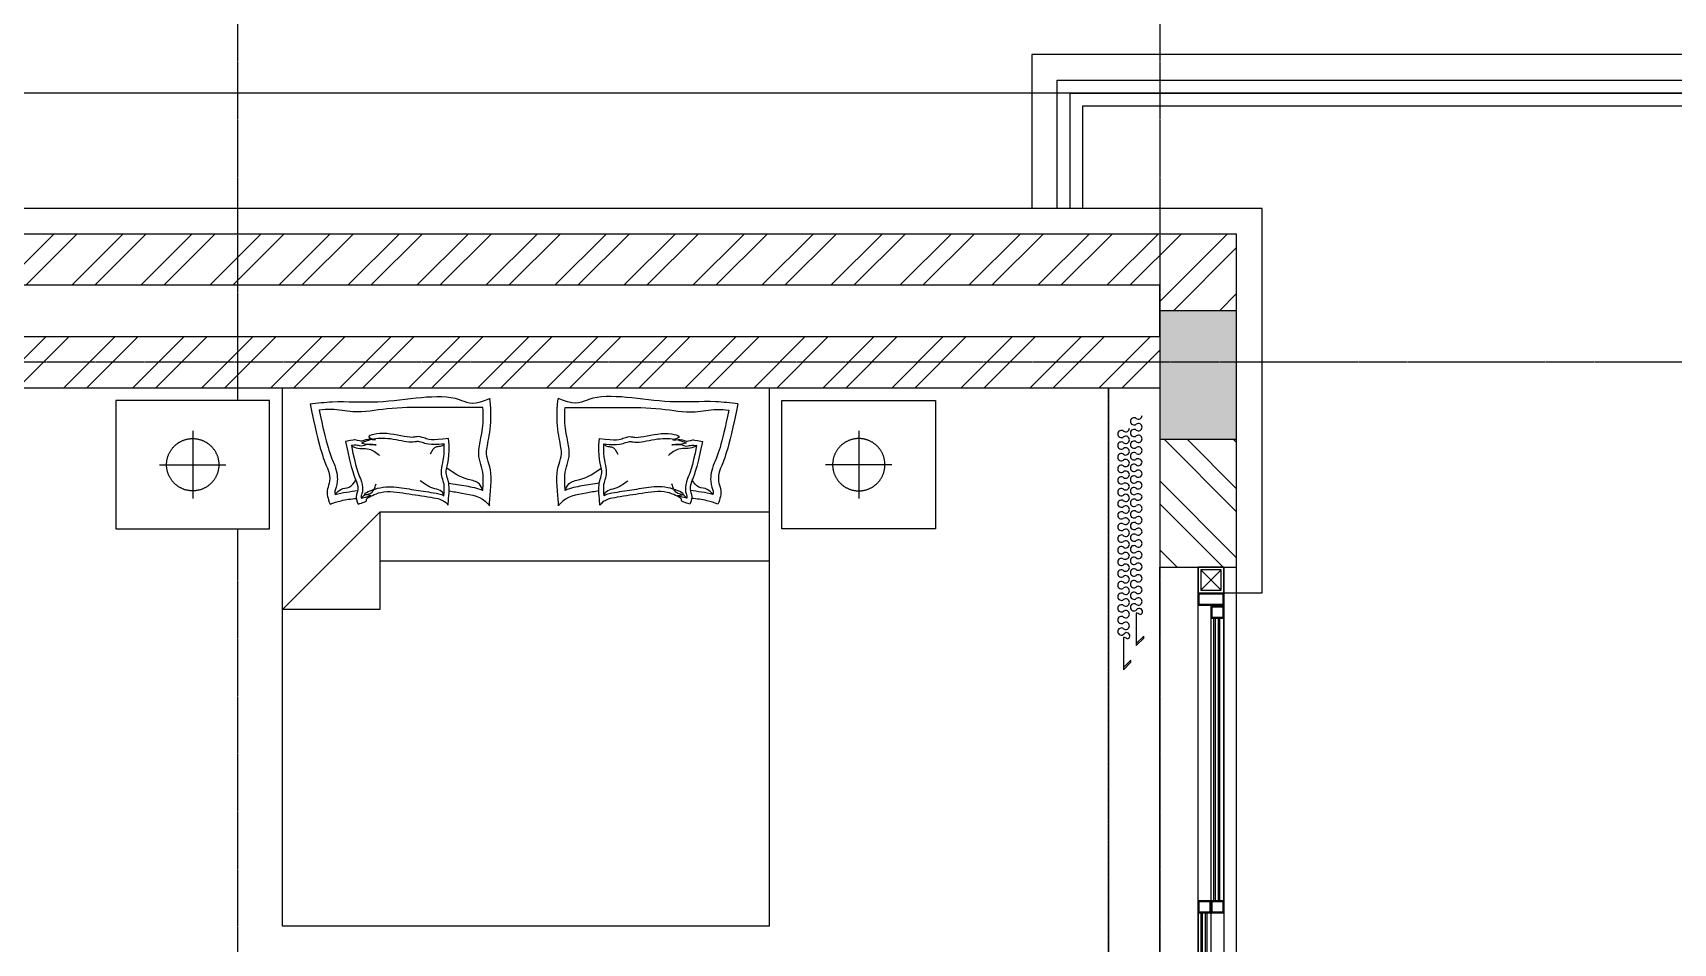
# Model space of a CAD drawing. Header units: millimetres. Extents: x -8500 to 104886, y -7800 to 56500.
# Drawn here: x 60351 to 66754, y 44033 to 47585 of the extents above; entities that cross this region are included whole.
import ezdxf

# ---------------------------------------------------------------- set-up
doc = ezdxf.new("R2010")
doc.units = ezdxf.units.MM
doc.header["$LTSCALE"] = 10
doc.set_wipeout_variables(frame=1)
for name, pattern in [('1803 B01 Axis$0$CENTER2', [1.125, 0.75, -0.125, 0.125, -0.125]), ('1803 B01 b03$0$HIDDEN', [0.375, 0.25, -0.125]), ('Ground Floor Plan$0$HIDDEN', [0.375, 0.25, -0.125]), ('HIDDEN', [0.375, 0.25, -0.125])]:
    doc.linetypes.add(name, pattern=pattern)
for name, color, linetype in [('1803 B01 Axis$0$AXIS-MEP', 8, '1803 B01 Axis$0$CENTER2'), ('1803 B01 b03$0$COLS-AR', 4, 'Continuous'), ('1803 B01 b03$0$COLS-HATCH-AR', 251, 'Continuous'), ('1803 B01 b03$0$ELEV1-AR', 6, 'Continuous'), ('1803 B01 b03$0$ELEV3-AR', 11, 'Continuous'), ('1803 B01 b03$0$ELEV4-AR', 15, 'Continuous'), ('1803 B01 b03$0$FIX-AR', 45, 'Continuous'), ('1803 B01 b03$0$HIDDEN-AR', 43, '1803 B01 b03$0$HIDDEN'), ('1803 B01 b03$0$STAIR-HID-AR', 8, '1803 B01 b03$0$HIDDEN'), ('1803 B01 b03$0$WALL-AR', 7, 'Continuous'), ('1803 B01 b03$0$WALL-CAV-AR', 1, 'Continuous'), ('1803 B01 b03$0$WIN-AR', 140, 'Continuous'), ('A-LIGHT', 2, 'Continuous'), ('A-OUTLINE', 8, 'Continuous'), ('CEILING', 7, 'Continuous'), ('Ground Floor Plan$0$HATCH', 8, 'Continuous'), ('ID-FUR', 1, 'Continuous'), ('ID-HATCH', 8, 'Continuous')]:
    doc.layers.add(name, color=color, linetype=linetype)
doc.layers.add('OUTER', color=10, linetype='Continuous', lineweight=25)

# ---------------------------------------------------------------- blocks, each defined once
blk = doc.blocks.new('1803 B01 b03$0$1st cols')
at = {"layer": '1803 B01 b03$0$COLS-HATCH-AR'}
h = blk.add_hatch(color=256, dxfattribs=at)
h.dxf.hatch_style = 1
h.paths.add_polyline_path([(64750, 46500), (64750, 46000), (65050, 46000), (65050, 46500)])
at = {"layer": '1803 B01 b03$0$COLS-AR'}
blk.add_lwpolyline([(64750, 46500), (64750, 46000), (65050, 46000), (65050, 46500)], close=True, dxfattribs=at)
blk = doc.blocks.new('1803 B01 Axis$0$1803 B01 AXIS')
for p, q in [((61150, 55300), (61150, -5800)), ((64750, 55300), (64750, -5800)), ((85300, 46300), (-7300, 46300))]:
    blk.add_line(p, q)
blk = doc.blocks.new('1803 B01 Axis')
at = {"layer": '1803 B01 Axis$0$AXIS-MEP'}
blk.add_blockref('1803 B01 Axis$0$1803 B01 AXIS', (0, 0), dxfattribs=at)
blk = doc.blocks.new('*U37')
for p, q in [((10, -90), (90, -10)), ((90, -90), (10, -10))]:
    blk.add_line(p, q)
at = {"elevation": 0}
for points in [[(100, 0), (0, 0), (0, -100), (100, -100)], [(90, -10), (10, -10), (10, -90), (90, -90)]]:
    blk.add_lwpolyline(points, close=True, dxfattribs=at)
blk = doc.blocks.new('1803 B01 b03$0$W10')
for p, q in [((3600, 100), (1200, 100)), ((2350, 89), (1250, 89)), ((2350, 83), (1250, 83)), ((2350, 71), (1250, 71)), ((2350, 65), (1250, 65)), ((2450, 89), (3550, 89)), ((2450, 83), (3550, 83)), ((2450, 71), (3550, 71)), ((2450, 65), (3550, 65)), ((1250, 0), (0, 0)), ((2400, 50), (50, 50)), ((1200, 39), (100, 39)), ((1200, 33), (100, 33)), ((1200, 21), (100, 21)), ((1200, 15), (100, 15)), ((2400, 50), (4750, 50)), ((3550, 0), (4800, 0)), ((3600, 39), (4700, 39)), ((3600, 33), (4700, 33)), ((3600, 21), (4700, 21)), ((3600, 15), (4700, 15))]:
    blk.add_line(p, q)
at = {"elevation": 0}
for points in [[(0, 0), (50, 0), (50, 100), (0, 100)], [(4, 4), (46, 4), (46, 96), (4, 96)], [(1200, 50), (1250, 50), (1250, 100), (1200, 100)], [(1204, 54), (1246, 54), (1246, 96), (1204, 96)], [(2350, 100), (2400, 100), (2400, 50), (2350, 50)], [(2354, 96), (2396, 96), (2396, 54), (2354, 54)], [(2450, 100), (2400, 100), (2400, 50), (2450, 50)], [(2446, 96), (2404, 96), (2404, 54), (2446, 54)], [(3600, 50), (3550, 50), (3550, 100), (3600, 100)], [(3596, 54), (3554, 54), (3554, 96), (3596, 96)], [(4800, 0), (4750, 0), (4750, 100), (4800, 100)], [(4796, 4), (4754, 4), (4754, 96), (4796, 96)], [(50, 0), (100, 0), (100, 50), (50, 50)], [(54, 4), (96, 4), (96, 46), (54, 46)], [(1200, 0), (1250, 0), (1250, 50), (1200, 50)], [(1204, 4), (1246, 4), (1246, 46), (1204, 46)], [(3600, 0), (3550, 0), (3550, 50), (3600, 50)], [(3596, 4), (3554, 4), (3554, 46), (3596, 46)], [(4750, 0), (4700, 0), (4700, 50), (4750, 50)], [(4746, 4), (4704, 4), (4704, 46), (4746, 46)]]:
    blk.add_lwpolyline(points, close=True, dxfattribs=at)
at = {"layer": '1803 B01 b03$0$ELEV4-AR'}
for p, q in [((-100, 100), (4900, 100)), ((4900, 0), (-100, 0))]:
    blk.add_line(p, q, dxfattribs=at)
at = {"layer": '1803 B01 b03$0$ELEV1-AR', "xscale": -1, "rotation": 270}
blk.add_blockref('*U37', (0, 0), dxfattribs=at)
at = {"layer": '1803 B01 b03$0$ELEV1-AR', "rotation": 90}
blk.add_blockref('*U37', (4800, 0), dxfattribs=at)
blk = doc.blocks.new('Ground Floor Plan$0$A$C0F3C3C14')
at = {"layer": 'A-LIGHT', "linetype": 'Ground Floor Plan$0$HIDDEN', "ltscale": 500}
for p, q in [((0, 213), (0, -213)), ((-209, 0), (209, 0))]:
    blk.add_line(p, q, dxfattribs=at)
blk.add_circle((0, 0), 165, dxfattribs=at)
blk = doc.blocks.new('A$C0AF67564')
at = {"layer": 'ID-FUR', "ltscale": 0.3}
for p, q in [((2350, 864.7), (1970, 484.7)), ((1970, 864.7), (2350, 864.7)), ((1970, 484.7), (1970, 864.7)), ((1970, 675.7), (450, 675.7)), ((450, 484.7), (1970, 484.7))]:
    blk.add_line(p, q, dxfattribs=at)
blk.add_lwpolyline([(2350, 2100), (2350, 0), (450, 0), (450, 2100)], close=True, dxfattribs=at)
for points, knots in [([(571.8, 62.2), (609, 252.1), (664.1, 348.6), (629.7, 395.1), (641.9, 433.6), (649.7, 453.9)], [0.0154297, 0.0154297, 0.0154297, 0.0154297, 0.03673334, 0.0735425, 0.11399299, 0.11399299, 0.11399299, 0.11399299]), ([(571.8, 62.2), (609, 252.1), (664.1, 348.6), (629.7, 395.1), (641.9, 433.6), (649.7, 453.9)], [0.0154297, 0.0154297, 0.0154297, 0.0154297, 0.03673334, 0.0735425, 0.11399299, 0.11399299, 0.11399299, 0.11399299]), ([(649.7, 453.9), (663.8, 448.6), (697.2, 437.4), (732.4, 433.4), (752.7, 431.4)], [0.01522306, 0.01522306, 0.01522306, 0.01522306, 0.04496724, 0.08527772, 0.08527772, 0.08527772, 0.08527772]), ([(649.7, 453.9), (663.8, 448.6), (697.2, 437.4), (732.4, 433.4), (752.7, 431.4)], [0.01522306, 0.01522306, 0.01522306, 0.01522306, 0.04496724, 0.08527772, 0.08527772, 0.08527772, 0.08527772]), ([(710.6, 209.3), (733.8, 328), (768.3, 388.3), (746.8, 417.4), (754.4, 441.5), (759.2, 454.1)], [0.0154297, 0.0154297, 0.0154297, 0.0154297, 0.03673334, 0.0735425, 0.11399299, 0.11399299, 0.11399299, 0.11399299]), ([(710.6, 209.3), (733.8, 328), (768.3, 388.3), (746.8, 417.4), (754.4, 441.5), (759.2, 454.1)], [0.0154297, 0.0154297, 0.0154297, 0.0154297, 0.03673334, 0.0735425, 0.11399299, 0.11399299, 0.11399299, 0.11399299]), ([(759.2, 454.1), (768.1, 450.8), (806.1, 438.1), (773.5, 441.6), (853.6, 396.7), (948, 412.9), (1030.3, 424.2), (1094.9, 436.4), (1109.3, 456.1), (1110.7, 458.3)], [0.0152231, 0.0152231, 0.0152231, 0.0152231, 0.0449672, 0.142694, 0.2218244, 0.3256102, 0.4300887, 0.5014598, 0.5097467, 0.5097467, 0.5097467, 0.5097467]), ([(759.2, 454.1), (768.1, 450.8), (806.1, 438.1), (773.5, 441.6), (853.6, 396.7), (948, 412.9), (1030.3, 424.2), (1094.9, 436.4), (1109.3, 456.1), (1110.7, 458.3)], [0.0152231, 0.0152231, 0.0152231, 0.0152231, 0.0449672, 0.142694, 0.2218244, 0.3256102, 0.4300887, 0.5014598, 0.5097467, 0.5097467, 0.5097467, 0.5097467]), ([(1110.7, 458.3), (1111.3, 441.4), (1121.1, 365.2), (1091.6, 331.8), (1120.4, 268.7), (1111.9, 197.5)], [0.0188015, 0.0188015, 0.0188015, 0.0188015, 0.0715477, 0.1243048, 0.1850019, 0.1850019, 0.1850019, 0.1850019]), ([(1110.7, 458.3), (1111.3, 441.4), (1121.1, 365.2), (1091.6, 331.8), (1120.4, 268.7), (1111.9, 197.5)], [0.0188015, 0.0188015, 0.0188015, 0.0188015, 0.0715477, 0.1243048, 0.1850019, 0.1850019, 0.1850019, 0.1850019]), ([(1114.4, 402.6), (1130.8, 405.1), (1183.6, 413.6), (1246.7, 425.5), (1269.8, 457.1), (1272.1, 460.6)], [0.3973034, 0.3973034, 0.3973034, 0.3973034, 0.4300887, 0.5014598, 0.5097467, 0.5097467, 0.5097467, 0.5097467]), ([(1272.1, 460.6), (1273, 433.6), (1288.7, 311.7), (1241.4, 258.1), (1287.6, 157.3), (1273.9, 43.3)], [0.0188015, 0.0188015, 0.0188015, 0.0188015, 0.0715477, 0.1243048, 0.1850019, 0.1850019, 0.1850019, 0.1850019]), ([(1541.5, 460.6), (1540.6, 433.6), (1524.8, 311.7), (1572.1, 258.1), (1526, 157.3), (1539.7, 43.3)], [0.0188015, 0.0188015, 0.0188015, 0.0188015, 0.0715477, 0.1243048, 0.1850019, 0.1850019, 0.1850019, 0.1850019]), ([(1699.1, 402.6), (1682.8, 405.1), (1629.9, 413.6), (1566.8, 425.5), (1543.7, 457.1), (1541.5, 460.6)], [0.3973034, 0.3973034, 0.3973034, 0.3973034, 0.4300887, 0.5014598, 0.5097467, 0.5097467, 0.5097467, 0.5097467]), ([(1702.8, 458.3), (1702.3, 441.4), (1692.4, 365.2), (1722, 331.8), (1693.1, 268.7), (1701.7, 197.5)], [0.0188015, 0.0188015, 0.0188015, 0.0188015, 0.0715477, 0.1243048, 0.1850019, 0.1850019, 0.1850019, 0.1850019]), ([(1702.8, 458.3), (1702.3, 441.4), (1692.4, 365.2), (1722, 331.8), (1693.1, 268.7), (1701.7, 197.5)], [0.0188015, 0.0188015, 0.0188015, 0.0188015, 0.0715477, 0.1243048, 0.1850019, 0.1850019, 0.1850019, 0.1850019]), ([(2054.3, 454.1), (2045.5, 450.8), (2007.4, 438.1), (2040.1, 441.6), (1959.9, 396.7), (1865.5, 412.9), (1783.2, 424.2), (1718.6, 436.4), (1704.2, 456.1), (1702.8, 458.3)], [0.0152231, 0.0152231, 0.0152231, 0.0152231, 0.0449672, 0.142694, 0.2218244, 0.3256102, 0.4300887, 0.5014598, 0.5097467, 0.5097467, 0.5097467, 0.5097467]), ([(2054.3, 454.1), (2045.5, 450.8), (2007.4, 438.1), (2040.1, 441.6), (1959.9, 396.7), (1865.5, 412.9), (1783.2, 424.2), (1718.6, 436.4), (1704.2, 456.1), (1702.8, 458.3)], [0.0152231, 0.0152231, 0.0152231, 0.0152231, 0.0449672, 0.142694, 0.2218244, 0.3256102, 0.4300887, 0.5014598, 0.5097467, 0.5097467, 0.5097467, 0.5097467]), ([(2103, 209.3), (2079.7, 328), (2045.3, 388.3), (2066.8, 417.4), (2059.1, 441.5), (2054.3, 454.1)], [0.0154297, 0.0154297, 0.0154297, 0.0154297, 0.03673334, 0.0735425, 0.11399299, 0.11399299, 0.11399299, 0.11399299]), ([(2103, 209.3), (2079.7, 328), (2045.3, 388.3), (2066.8, 417.4), (2059.1, 441.5), (2054.3, 454.1)], [0.0154297, 0.0154297, 0.0154297, 0.0154297, 0.03673334, 0.0735425, 0.11399299, 0.11399299, 0.11399299, 0.11399299]), ([(2163.9, 453.9), (2149.8, 448.6), (2116.3, 437.4), (2081.2, 433.4), (2060.8, 431.4)], [0.01522306, 0.01522306, 0.01522306, 0.01522306, 0.04496724, 0.08527772, 0.08527772, 0.08527772, 0.08527772]), ([(2163.9, 453.9), (2149.8, 448.6), (2116.3, 437.4), (2081.2, 433.4), (2060.8, 431.4)], [0.01522306, 0.01522306, 0.01522306, 0.01522306, 0.04496724, 0.08527772, 0.08527772, 0.08527772, 0.08527772]), ([(2241.7, 62.2), (2204.5, 252.1), (2149.4, 348.6), (2183.8, 395.1), (2171.6, 433.6), (2163.9, 453.9)], [0.0154297, 0.0154297, 0.0154297, 0.0154297, 0.03673334, 0.0735425, 0.11399299, 0.11399299, 0.11399299, 0.11399299]), ([(2241.7, 62.2), (2204.5, 252.1), (2149.4, 348.6), (2183.8, 395.1), (2171.6, 433.6), (2163.9, 453.9)], [0.0154297, 0.0154297, 0.0154297, 0.0154297, 0.03673334, 0.0735425, 0.11399299, 0.11399299, 0.11399299, 0.11399299]), ([(607.5, 86.8), (634.7, 226), (652.7, 266.8), (675, 320.6), (679.6, 345), (676.4, 382.5), (670.7, 395.2), (668.4, 404.7), (668.5, 409.9), (669.6, 416.1)], [0.0154297, 0.0154297, 0.0154297, 0.0154297, 0.03459098, 0.03459098, 0.05375225, 0.05375225, 0.07291353, 0.07291353, 0.09155432, 0.09155432, 0.09155432, 0.09155432]), ([(607.5, 86.8), (634.7, 226), (652.7, 266.8), (675, 320.6), (679.6, 345), (676.4, 382.5), (670.7, 395.2), (668.4, 404.7), (668.5, 409.9), (669.6, 416.1)], [0.0154297, 0.0154297, 0.0154297, 0.0154297, 0.03459098, 0.03459098, 0.05375225, 0.05375225, 0.07291353, 0.07291353, 0.09155432, 0.09155432, 0.09155432, 0.09155432]), ([(669.6, 416.1), (676.2, 408.3), (690.4, 391.5), (729.3, 391.2), (743.8, 372.3), (750, 359.6)], [0, 0, 0, 0, 0.01469526, 0.03150195, 0.05134585, 0.05134585, 0.05134585, 0.05134585]), ([(669.6, 416.1), (676.2, 408.3), (690.4, 391.5), (729.3, 391.2), (743.8, 372.3), (750, 359.6)], [0, 0, 0, 0, 0.01469526, 0.03150195, 0.05134585, 0.05134585, 0.05134585, 0.05134585]), ([(732.9, 224.7), (749.9, 311.7), (761.2, 337.2), (775.1, 370.8), (778, 386.1), (775.9, 409.5), (772.4, 417.4), (770.9, 423.4), (771, 426.6), (771.7, 430.5)], [0.0154297, 0.0154297, 0.0154297, 0.0154297, 0.03459098, 0.03459098, 0.05375225, 0.05375225, 0.07291353, 0.07291353, 0.09155432, 0.09155432, 0.09155432, 0.09155432]), ([(732.9, 224.7), (749.9, 311.7), (761.2, 337.2), (775.1, 370.8), (778, 386.1), (775.9, 409.5), (772.4, 417.4), (770.9, 423.4), (771, 426.6), (771.7, 430.5)], [0.0154297, 0.0154297, 0.0154297, 0.0154297, 0.03459098, 0.03459098, 0.05375225, 0.05375225, 0.07291353, 0.07291353, 0.09155432, 0.09155432, 0.09155432, 0.09155432]), ([(771.7, 430.5), (796.7, 424.1), (823.7, 421.5), (770.7, 415.8), (790.5, 407.8), (841, 388.8), (871.4, 384.6), (926.6, 388.9), (951.9, 393.9), (1001.6, 401.3), (1026, 404.8), (1066.8, 412.1), (1081, 414.8), (1094.4, 420.9)], [0.0351323, 0.0351323, 0.0351323, 0.0351323, 0.1119482, 0.1119482, 0.1932396, 0.1932396, 0.2745311, 0.2745311, 0.3558225, 0.3558225, 0.4371139, 0.4371139, 0.474883, 0.474883, 0.474883, 0.474883]), ([(771.7, 430.5), (796.7, 424.1), (823.7, 421.5), (770.7, 415.8), (790.5, 407.8), (841, 388.8), (871.4, 384.6), (926.6, 388.9), (951.9, 393.9), (1001.6, 401.3), (1026, 404.8), (1066.8, 412.1), (1081, 414.8), (1094.4, 420.9)], [0.0351323, 0.0351323, 0.0351323, 0.0351323, 0.1119482, 0.1119482, 0.1932396, 0.1932396, 0.2745311, 0.2745311, 0.3558225, 0.3558225, 0.4371139, 0.4371139, 0.474883, 0.474883, 0.474883, 0.474883]), ([(771.7, 430.5), (775.8, 425.6), (784.7, 415.1), (816.3, 414.9), (824.3, 391.1), (829.6, 375.1)], [0, 0, 0, 0, 0.01469526, 0.03150195, 0.066725, 0.066725, 0.066725, 0.066725]), ([(771.7, 430.5), (775.8, 425.6), (784.7, 415.1), (816.3, 414.9), (824.3, 391.1), (829.6, 375.1)], [0, 0, 0, 0, 0.01469526, 0.03150195, 0.066725, 0.066725, 0.066725, 0.066725]), ([(1094.4, 420.9), (1091.9, 414.5), (1085.9, 398.9), (1044.1, 393.5), (1018.9, 375.2), (1001.2, 362.4)], [0, 0, 0, 0, 0.01522537, 0.03748201, 0.08980714, 0.08980714, 0.08980714, 0.08980714]), ([(1094.4, 420.9), (1091.9, 414.5), (1085.9, 398.9), (1044.1, 393.5), (1018.9, 375.2), (1001.2, 362.4)], [0, 0, 0, 0, 0.01522537, 0.03748201, 0.08980714, 0.08980714, 0.08980714, 0.08980714]), ([(1094.4, 420.9), (1095.3, 407.3), (1096.1, 393.5), (1094, 362.3), (1085, 353), (1084.2, 305.8), (1095.1, 284.4), (1095.6, 234.4), (1095.4, 226.9), (1094.9, 218.8)], [0.0443214, 0.0443214, 0.0443214, 0.0443214, 0.0694912, 0.0694912, 0.1201809, 0.1201809, 0.1708707, 0.1708707, 0.1790116, 0.1790116, 0.1790116, 0.1790116]), ([(1094.4, 420.9), (1095.3, 407.3), (1096.1, 393.5), (1094, 362.3), (1085, 353), (1084.2, 305.8), (1095.1, 284.4), (1095.6, 234.4), (1095.4, 226.9), (1094.9, 218.8)], [0.0443214, 0.0443214, 0.0443214, 0.0443214, 0.0694912, 0.0694912, 0.1201809, 0.1201809, 0.1708707, 0.1708707, 0.1790116, 0.1790116, 0.1790116, 0.1790116]), ([(1245.9, 400.7), (1242, 390.5), (1232.3, 365.6), (1169.3, 357.4), (1130.8, 331.6), (1105.2, 313.2)], [0, 0, 0, 0, 0.01522537, 0.03748201, 0.084624, 0.084624, 0.084624, 0.084624]), ([(1245.9, 400.7), (1242, 390.5), (1232.3, 365.6), (1169.3, 357.4), (1130.8, 331.6), (1105.2, 313.2)], [0, 0, 0, 0, 0.01522537, 0.03748201, 0.084624, 0.084624, 0.084624, 0.084624]), ([(1113.1, 371.7), (1134.8, 375), (1157.1, 378.6), (1201.8, 386.6), (1224.5, 390.9), (1245.9, 400.7)], [0.39348392, 0.39348392, 0.39348392, 0.39348392, 0.43711389, 0.43711389, 0.47488297, 0.47488297, 0.47488297, 0.47488297]), ([(1113.1, 371.7), (1134.8, 375), (1157.1, 378.6), (1201.8, 386.6), (1224.5, 390.9), (1245.9, 400.7)], [0.39348392, 0.39348392, 0.39348392, 0.39348392, 0.43711389, 0.43711389, 0.47488297, 0.47488297, 0.47488297, 0.47488297]), ([(1245.9, 400.7), (1247.4, 378.9), (1248.6, 356.9), (1245.3, 307), (1230.9, 292.1), (1229.6, 216.5), (1247.1, 182.4), (1247.8, 102.3), (1247.5, 90.3), (1246.7, 77.3)], [0.0443214, 0.0443214, 0.0443214, 0.0443214, 0.0694912, 0.0694912, 0.1201809, 0.1201809, 0.1708707, 0.1708707, 0.1790116, 0.1790116, 0.1790116, 0.1790116]), ([(1245.9, 400.7), (1247.4, 378.9), (1248.6, 356.9), (1245.3, 307), (1230.9, 292.1), (1229.6, 216.5), (1247.1, 182.4), (1247.8, 102.3), (1247.5, 90.3), (1246.7, 77.3)], [0.0443214, 0.0443214, 0.0443214, 0.0443214, 0.0694912, 0.0694912, 0.1201809, 0.1201809, 0.1708707, 0.1708707, 0.1790116, 0.1790116, 0.1790116, 0.1790116]), ([(1567.7, 400.7), (1566.1, 378.9), (1565, 356.9), (1568.3, 307), (1582.6, 292.1), (1584, 216.5), (1566.5, 182.4), (1565.7, 102.3), (1566, 90.3), (1566.9, 77.3)], [0.0443214, 0.0443214, 0.0443214, 0.0443214, 0.0694912, 0.0694912, 0.1201809, 0.1201809, 0.1708707, 0.1708707, 0.1790116, 0.1790116, 0.1790116, 0.1790116]), ([(1567.7, 400.7), (1566.1, 378.9), (1565, 356.9), (1568.3, 307), (1582.6, 292.1), (1584, 216.5), (1566.5, 182.4), (1565.7, 102.3), (1566, 90.3), (1566.9, 77.3)], [0.0443214, 0.0443214, 0.0443214, 0.0443214, 0.0694912, 0.0694912, 0.1201809, 0.1201809, 0.1708707, 0.1708707, 0.1790116, 0.1790116, 0.1790116, 0.1790116]), ([(1567.7, 400.7), (1571.6, 390.5), (1581.2, 365.6), (1644.2, 357.4), (1682.8, 331.6), (1708.4, 313.2)], [0, 0, 0, 0, 0.01522537, 0.03748201, 0.084624, 0.084624, 0.084624, 0.084624]), ([(1700.5, 371.7), (1678.8, 375), (1656.4, 378.6), (1611.8, 386.6), (1589, 390.9), (1567.7, 400.7)], [0.39348392, 0.39348392, 0.39348392, 0.39348392, 0.43711389, 0.43711389, 0.47488297, 0.47488297, 0.47488297, 0.47488297]), ([(1567.7, 400.7), (1571.6, 390.5), (1581.2, 365.6), (1644.2, 357.4), (1682.8, 331.6), (1708.4, 313.2)], [0, 0, 0, 0, 0.01522537, 0.03748201, 0.084624, 0.084624, 0.084624, 0.084624]), ([(1700.5, 371.7), (1678.8, 375), (1656.4, 378.6), (1611.8, 386.6), (1589, 390.9), (1567.7, 400.7)], [0.39348392, 0.39348392, 0.39348392, 0.39348392, 0.43711389, 0.43711389, 0.47488297, 0.47488297, 0.47488297, 0.47488297]), ([(1719.2, 420.9), (1718.2, 407.3), (1717.5, 393.5), (1719.6, 362.3), (1728.5, 353), (1729.4, 305.8), (1718.4, 284.4), (1717.9, 234.4), (1718.1, 226.9), (1718.7, 218.8)], [0.0443214, 0.0443214, 0.0443214, 0.0443214, 0.0694912, 0.0694912, 0.1201809, 0.1201809, 0.1708707, 0.1708707, 0.1790116, 0.1790116, 0.1790116, 0.1790116]), ([(1719.2, 420.9), (1718.2, 407.3), (1717.5, 393.5), (1719.6, 362.3), (1728.5, 353), (1729.4, 305.8), (1718.4, 284.4), (1717.9, 234.4), (1718.1, 226.9), (1718.7, 218.8)], [0.0443214, 0.0443214, 0.0443214, 0.0443214, 0.0694912, 0.0694912, 0.1201809, 0.1201809, 0.1708707, 0.1708707, 0.1790116, 0.1790116, 0.1790116, 0.1790116]), ([(2041.9, 430.5), (2016.8, 424.1), (1989.8, 421.5), (2042.8, 415.8), (2023, 407.8), (1972.6, 388.8), (1942.1, 384.6), (1887, 388.9), (1861.6, 393.9), (1812, 401.3), (1787.6, 404.8), (1746.7, 412.1), (1732.5, 414.8), (1719.2, 420.9)], [0.0351323, 0.0351323, 0.0351323, 0.0351323, 0.1119482, 0.1119482, 0.1932396, 0.1932396, 0.2745311, 0.2745311, 0.3558225, 0.3558225, 0.4371139, 0.4371139, 0.474883, 0.474883, 0.474883, 0.474883]), ([(2041.9, 430.5), (2016.8, 424.1), (1989.8, 421.5), (2042.8, 415.8), (2023, 407.8), (1972.6, 388.8), (1942.1, 384.6), (1887, 388.9), (1861.6, 393.9), (1812, 401.3), (1787.6, 404.8), (1746.7, 412.1), (1732.5, 414.8), (1719.2, 420.9)], [0.0351323, 0.0351323, 0.0351323, 0.0351323, 0.1119482, 0.1119482, 0.1932396, 0.1932396, 0.2745311, 0.2745311, 0.3558225, 0.3558225, 0.4371139, 0.4371139, 0.474883, 0.474883, 0.474883, 0.474883]), ([(1719.2, 420.9), (1721.6, 414.5), (1727.7, 398.9), (1769.4, 393.5), (1794.7, 375.2), (1812.4, 362.4)], [0, 0, 0, 0, 0.01522537, 0.03748201, 0.08980714, 0.08980714, 0.08980714, 0.08980714]), ([(1719.2, 420.9), (1721.6, 414.5), (1727.7, 398.9), (1769.4, 393.5), (1794.7, 375.2), (1812.4, 362.4)], [0, 0, 0, 0, 0.01522537, 0.03748201, 0.08980714, 0.08980714, 0.08980714, 0.08980714]), ([(2041.9, 430.5), (2037.7, 425.6), (2028.9, 415.1), (1997.3, 414.9), (1989.3, 391.1), (1983.9, 375.1)], [0, 0, 0, 0, 0.01469526, 0.03150195, 0.066725, 0.066725, 0.066725, 0.066725]), ([(2041.9, 430.5), (2037.7, 425.6), (2028.9, 415.1), (1997.3, 414.9), (1989.3, 391.1), (1983.9, 375.1)], [0, 0, 0, 0, 0.01469526, 0.03150195, 0.066725, 0.066725, 0.066725, 0.066725]), ([(2080.6, 224.7), (2063.7, 311.7), (2052.4, 337.2), (2038.5, 370.8), (2035.6, 386.1), (2037.6, 409.5), (2041.2, 417.4), (2042.6, 423.4), (2042.6, 426.6), (2041.9, 430.5)], [0.0154297, 0.0154297, 0.0154297, 0.0154297, 0.03459098, 0.03459098, 0.05375225, 0.05375225, 0.07291353, 0.07291353, 0.09155432, 0.09155432, 0.09155432, 0.09155432]), ([(2080.6, 224.7), (2063.7, 311.7), (2052.4, 337.2), (2038.5, 370.8), (2035.6, 386.1), (2037.6, 409.5), (2041.2, 417.4), (2042.6, 423.4), (2042.6, 426.6), (2041.9, 430.5)], [0.0154297, 0.0154297, 0.0154297, 0.0154297, 0.03459098, 0.03459098, 0.05375225, 0.05375225, 0.07291353, 0.07291353, 0.09155432, 0.09155432, 0.09155432, 0.09155432]), ([(2144, 416.1), (2137.4, 408.3), (2123.2, 391.5), (2084.3, 391.2), (2069.7, 372.3), (2063.5, 359.6)], [0, 0, 0, 0, 0.01469526, 0.03150195, 0.05134585, 0.05134585, 0.05134585, 0.05134585]), ([(2144, 416.1), (2137.4, 408.3), (2123.2, 391.5), (2084.3, 391.2), (2069.7, 372.3), (2063.5, 359.6)], [0, 0, 0, 0, 0.01469526, 0.03150195, 0.05134585, 0.05134585, 0.05134585, 0.05134585]), ([(2206, 86.8), (2178.8, 226), (2160.8, 266.8), (2138.5, 320.6), (2133.9, 345), (2137.1, 382.5), (2142.9, 395.2), (2145.2, 404.7), (2145.1, 409.9), (2144, 416.1)], [0.0154297, 0.0154297, 0.0154297, 0.0154297, 0.03459098, 0.03459098, 0.05375225, 0.05375225, 0.07291353, 0.07291353, 0.09155432, 0.09155432, 0.09155432, 0.09155432]), ([(2206, 86.8), (2178.8, 226), (2160.8, 266.8), (2138.5, 320.6), (2133.9, 345), (2137.1, 382.5), (2142.9, 395.2), (2145.2, 404.7), (2145.1, 409.9), (2144, 416.1)], [0.0154297, 0.0154297, 0.0154297, 0.0154297, 0.03459098, 0.03459098, 0.05375225, 0.05375225, 0.07291353, 0.07291353, 0.09155432, 0.09155432, 0.09155432, 0.09155432]), ([(732.2, 224.2), (736.3, 227.1), (756.2, 241.5), (802.1, 229.7), (830.3, 253.5), (843.1, 264.3)], [0, 0, 0, 0, 0.01178378, 0.05765675, 0.09590674, 0.09590674, 0.09590674, 0.09590674]), ([(732.2, 224.2), (736.3, 227.1), (756.2, 241.5), (802.1, 229.7), (830.3, 253.5), (843.1, 264.3)], [0, 0, 0, 0, 0.01178378, 0.05765675, 0.09590674, 0.09590674, 0.09590674, 0.09590674]), ([(1094.9, 218.8), (1091.5, 222.3), (1083.6, 230.5), (1057.3, 227.7), (1047.1, 246.1), (1040.3, 258.5)], [0, 0, 0, 0, 0.01125007, 0.02586796, 0.05576758, 0.05576758, 0.05576758, 0.05576758]), ([(1094.9, 218.8), (1091.5, 222.3), (1083.6, 230.5), (1057.3, 227.7), (1047.1, 246.1), (1040.3, 258.5)], [0, 0, 0, 0, 0.01125007, 0.02586796, 0.05576758, 0.05576758, 0.05576758, 0.05576758]), ([(1718.7, 218.8), (1722.1, 222.3), (1729.9, 230.5), (1756.3, 227.7), (1766.4, 246.1), (1773.2, 258.5)], [0, 0, 0, 0, 0.01125007, 0.02586796, 0.05576758, 0.05576758, 0.05576758, 0.05576758]), ([(1718.7, 218.8), (1722.1, 222.3), (1729.9, 230.5), (1756.3, 227.7), (1766.4, 246.1), (1773.2, 258.5)], [0, 0, 0, 0, 0.01125007, 0.02586796, 0.05576758, 0.05576758, 0.05576758, 0.05576758]), ([(2081.3, 224.2), (2077.3, 227.1), (2057.3, 241.5), (2011.5, 229.7), (1983.3, 253.5), (1970.4, 264.3)], [0, 0, 0, 0, 0.01178378, 0.05765675, 0.09590674, 0.09590674, 0.09590674, 0.09590674]), ([(2081.3, 224.2), (2077.3, 227.1), (2057.3, 241.5), (2011.5, 229.7), (1983.3, 253.5), (1970.4, 264.3)], [0, 0, 0, 0, 0.01178378, 0.05765675, 0.09590674, 0.09590674, 0.09590674, 0.09590674]), ([(1111.9, 197.5), (1045.8, 207.2), (988.8, 182.5), (980.8, 203.5), (862.9, 168.1), (769.8, 192.6), (850.3, 206.8), (784.3, 198.9), (776.6, 212.7), (760.7, 205.5), (742.6, 202.6), (710.6, 209.3)], [0.0135813, 0.0135813, 0.0135813, 0.0135813, 0.0337795, 0.09387, 0.1725744, 0.2571228, 0.3342819, 0.3765847, 0.4403773, 0.4988135, 0.5094888, 0.5094888, 0.5094888, 0.5094888]), ([(1111.9, 197.5), (1045.8, 207.2), (988.8, 182.5), (980.8, 203.5), (862.9, 168.1), (769.8, 192.6), (850.3, 206.8), (784.3, 198.9), (776.6, 212.7), (760.7, 205.5), (742.6, 202.6), (710.6, 209.3)], [0.0135813, 0.0135813, 0.0135813, 0.0135813, 0.0337795, 0.09387, 0.1725744, 0.2571228, 0.3342819, 0.3765847, 0.4403773, 0.4988135, 0.5094888, 0.5094888, 0.5094888, 0.5094888]), ([(1094.9, 218.8), (1036.7, 225.3), (1020.3, 216.9), (1001, 210.3), (995.5, 209.5), (987.7, 209.3), (984.6, 211.1), (963.9, 213.1), (951.6, 211.3), (925.3, 206.5), (910.8, 203.5), (867.7, 196.4), (842, 196.7), (799.8, 204.2), (785.5, 209.9), (761.7, 219.3), (846.4, 223.2), (812.5, 221.5), (798.5, 220.5), (789.4, 221.9), (791.2, 222.5), (775.7, 228.3), (766, 227.1), (755.7, 224.6), (751.2, 223.4), (732.9, 224.7)], [0.0156885, 0.0156885, 0.0156885, 0.0156885, 0.0358051, 0.0358051, 0.0580288, 0.0580288, 0.0895532, 0.0895532, 0.1210775, 0.1210775, 0.1526019, 0.1526019, 0.2156506, 0.2156506, 0.2786993, 0.2786993, 0.341748, 0.341748, 0.3865906, 0.3865906, 0.4314332, 0.4314332, 0.4685994, 0.4685994, 0.497956, 0.497956, 0.497956, 0.497956]), ([(1094.9, 218.8), (1036.7, 225.3), (1020.3, 216.9), (1001, 210.3), (995.5, 209.5), (987.7, 209.3), (984.6, 211.1), (963.9, 213.1), (951.6, 211.3), (925.3, 206.5), (910.8, 203.5), (867.7, 196.4), (842, 196.7), (799.8, 204.2), (785.5, 209.9), (761.7, 219.3), (846.4, 223.2), (812.5, 221.5), (798.5, 220.5), (789.4, 221.9), (791.2, 222.5), (775.7, 228.3), (766, 227.1), (755.7, 224.6), (751.2, 223.4), (732.9, 224.7)], [0.0156885, 0.0156885, 0.0156885, 0.0156885, 0.0358051, 0.0358051, 0.0580288, 0.0580288, 0.0895532, 0.0895532, 0.1210775, 0.1210775, 0.1526019, 0.1526019, 0.2156506, 0.2156506, 0.2786993, 0.2786993, 0.341748, 0.341748, 0.3865906, 0.3865906, 0.4314332, 0.4314332, 0.4685994, 0.4685994, 0.497956, 0.497956, 0.497956, 0.497956]), ([(1701.7, 197.5), (1767.8, 207.2), (1824.7, 182.5), (1832.8, 203.5), (1950.6, 168.1), (2043.7, 192.6), (1963.3, 206.8), (2029.2, 198.9), (2036.9, 212.7), (2052.9, 205.5), (2071, 202.6), (2103, 209.3)], [0.0135813, 0.0135813, 0.0135813, 0.0135813, 0.0337795, 0.09387, 0.1725744, 0.2571228, 0.3342819, 0.3765847, 0.4403773, 0.4988135, 0.5094888, 0.5094888, 0.5094888, 0.5094888]), ([(1701.7, 197.5), (1767.8, 207.2), (1824.7, 182.5), (1832.8, 203.5), (1950.6, 168.1), (2043.7, 192.6), (1963.3, 206.8), (2029.2, 198.9), (2036.9, 212.7), (2052.9, 205.5), (2071, 202.6), (2103, 209.3)], [0.0135813, 0.0135813, 0.0135813, 0.0135813, 0.0337795, 0.09387, 0.1725744, 0.2571228, 0.3342819, 0.3765847, 0.4403773, 0.4988135, 0.5094888, 0.5094888, 0.5094888, 0.5094888]), ([(1718.7, 218.8), (1776.9, 225.3), (1793.2, 216.9), (1812.6, 210.3), (1818.1, 209.5), (1825.9, 209.3), (1828.9, 211.1), (1849.6, 213.1), (1861.9, 211.3), (1888.3, 206.5), (1902.8, 203.5), (1945.8, 196.4), (1971.6, 196.7), (2013.8, 204.2), (2028, 209.9), (2051.8, 219.3), (1967.2, 223.2), (2001.1, 221.5), (2015.1, 220.5), (2024.1, 221.9), (2022.4, 222.5), (2037.9, 228.3), (2047.5, 227.1), (2057.8, 224.6), (2062.4, 223.4), (2080.6, 224.7)], [0.0156885, 0.0156885, 0.0156885, 0.0156885, 0.0358051, 0.0358051, 0.0580288, 0.0580288, 0.0895532, 0.0895532, 0.1210775, 0.1210775, 0.1526019, 0.1526019, 0.2156506, 0.2156506, 0.2786993, 0.2786993, 0.341748, 0.341748, 0.3865906, 0.3865906, 0.4314332, 0.4314332, 0.4685994, 0.4685994, 0.497956, 0.497956, 0.497956, 0.497956]), ([(1718.7, 218.8), (1776.9, 225.3), (1793.2, 216.9), (1812.6, 210.3), (1818.1, 209.5), (1825.9, 209.3), (1828.9, 211.1), (1849.6, 213.1), (1861.9, 211.3), (1888.3, 206.5), (1902.8, 203.5), (1945.8, 196.4), (1971.6, 196.7), (2013.8, 204.2), (2028, 209.9), (2051.8, 219.3), (1967.2, 223.2), (2001.1, 221.5), (2015.1, 220.5), (2024.1, 221.9), (2022.4, 222.5), (2037.9, 228.3), (2047.5, 227.1), (2057.8, 224.6), (2062.4, 223.4), (2080.6, 224.7)], [0.0156885, 0.0156885, 0.0156885, 0.0156885, 0.0358051, 0.0358051, 0.0580288, 0.0580288, 0.0895532, 0.0895532, 0.1210775, 0.1210775, 0.1526019, 0.1526019, 0.2156506, 0.2156506, 0.2786993, 0.2786993, 0.341748, 0.341748, 0.3865906, 0.3865906, 0.4314332, 0.4314332, 0.4685994, 0.4685994, 0.497956, 0.497956, 0.497956, 0.497956]), ([(571.8, 62.2), (600.8, 59), (689.2, 49.3), (876.3, 66.9), (1113.8, 7.3), (1204.5, 72.6), (1278.5, 39.1), (1272.8, 44.3), (1272.2, 44.9)], [0, 0, 0, 0, 86.9283, 265.184277, 581.851663, 684.795543, 703.317013, 705.552895, 705.552895, 705.552895, 705.552895]), ([(1246.7, 77.3), (1174.2, 76.9), (1049.4, 76.1), (880.1, 76.5), (755.2, 101.6), (667.3, 81.9), (623.2, 85.5), (607.5, 86.8)], [0, 0, 0, 0, 217.451175, 374.429792, 508.011988, 593.164063, 640.223744, 640.223744, 640.223744, 640.223744]), ([(2241.7, 62.2), (2212.8, 59), (2124.4, 49.3), (1937.2, 66.9), (1699.8, 7.3), (1609.1, 72.6), (1535, 39.1), (1540.7, 44.3), (1541.3, 44.9)], [0, 0, 0, 0, 86.9283, 265.184277, 581.851663, 684.795543, 703.317013, 705.552895, 705.552895, 705.552895, 705.552895]), ([(1566.9, 77.3), (1639.3, 76.9), (1764.2, 76.1), (1933.5, 76.5), (2058.3, 101.6), (2146.3, 81.9), (2190.3, 85.5), (2206, 86.8)], [0, 0, 0, 0, 217.451175, 374.429792, 508.011988, 593.164063, 640.223744, 640.223744, 640.223744, 640.223744])]:
    blk.add_open_spline(points, degree=3, knots=knots, dxfattribs=at)
for points in [[(669.6, 416.1), (698.5, 408.7), (729, 404.5), (757.4, 401.1)], [(669.6, 416.1), (698.5, 408.7), (729, 404.5), (757.4, 401.1)], [(2144, 416.1), (2115.1, 408.7), (2084.6, 404.5), (2056.1, 401.1)], [(2144, 416.1), (2115.1, 408.7), (2084.6, 404.5), (2056.1, 401.1)], [(1093.1, 200), (1093.1, 199.9), (1093.1, 199.9), (1093.1, 199.8)], [(1093.1, 200), (1093.1, 199.9), (1093.1, 199.9), (1093.1, 199.8)], [(1720.4, 200), (1720.4, 199.9), (1720.4, 199.9), (1720.5, 199.8)], [(1720.4, 200), (1720.4, 199.9), (1720.4, 199.9), (1720.5, 199.8)]]:
    blk.add_open_spline(points, degree=3, dxfattribs=at)
at = {"ltscale": 0.3}
for points in [[(400, 50), (-200, 50), (-200, 550), (400, 550)], [(2400, 50), (3000, 50), (3000, 550), (2400, 550)]]:
    blk.add_wipeout(points, dxfattribs=at).dxf.layer = 'ID-FUR'
at = {"layer": 'ID-FUR', "ltscale": 0.3}
for points in [[(400, 50), (-200, 50), (-200, 550), (400, 550)], [(2400, 50), (3000, 50), (3000, 550), (2400, 550)]]:
    blk.add_lwpolyline(points, close=True, dxfattribs=at)
at = {"layer": 'A-LIGHT', "yscale": 0.6186610876466148, "zscale": 0.6186610876466148}
for p, xscale, rotation in [((100, 300), -0.6186610876466148, 180.0000000000001), ((2700, 300), 0.6186610876466148, 179.9999999999999)]:
    blk.add_blockref('Ground Floor Plan$0$A$C0F3C3C14', p, dxfattribs=dict(at, xscale=xscale, rotation=rotation))
blk = doc.blocks.new('Ground Floor Plan$0$A$C6DBE4140')
at = {"layer": 'Ground Floor Plan$0$HATCH', "ltscale": 10}
for p, q in [((70.5, 1002), (41.6, 973)), ((70.5, 993.9), (41.6, 965)), ((41.6, 973), (41.6, 965)), ((70.5, 876), (70.5, 1002)), ((21, 907.5), (-8, 878.5)), ((21, 899.4), (-8, 870.5)), ((21, 781.5), (21, 907.5)), ((-8, 878.5), (-8, 870.5))]:
    blk.add_line(p, q, dxfattribs=at)
for centre, radius, start, end in [((58.7, 869.8), 12.5, 150.50232, 321.21003), ((57, 870.8), 10.5, 96.68903, 150.50232), ((62, 830.6), 14.2, 53.1301, 180), ((72.4, 904.4), 28.5, 234.3652, 266.29832), ((79.3, 853.3), 13.9, 0, 141.21003), ((79, 853.3), 14.2, 233.1301, 0), ((9.1, 775.3), 12.5, 150.50232, 321.21003), ((7.4, 776.3), 10.5, 96.68903, 150.50232), ((22.8, 809.9), 28.5, 234.3652, 266.29832), ((29.7, 758.8), 13.9, 0, 141.21003), ((62, 830.6), 14.2, 180, 306.8699), ((62, 785.3), 14.2, 53.1301, 180), ((62, 785.3), 14.2, 180, 306.8699), ((79, 807.9), 14.2, 0, 126.8699), ((79, 807.9), 14.2, 233.1301, 0), ((79, 762.6), 14.2, 0, 126.8699), ((12.5, 736.1), 14.2, 53.1301, 180), ((12.5, 736.1), 14.2, 180, 306.8699), ((12.5, 690.8), 14.2, 53.1301, 180), ((29.5, 758.8), 14.2, 233.1301, 0), ((29.5, 713.4), 14.2, 0, 126.8699), ((29.5, 713.4), 14.2, 233.1301, 0), ((62, 739.9), 14.2, 53.1301, 180), ((62, 739.9), 14.2, 180, 306.8699), ((62, 694.5), 14.2, 53.1301, 180), ((79, 762.6), 14.2, 233.1301, 0), ((79, 717.2), 14.2, 0, 126.8699), ((79, 717.2), 14.2, 233.1301, 0), ((12.5, 690.8), 14.2, 180, 306.8699), ((12.5, 645.4), 14.2, 53.1301, 180), ((12.5, 645.4), 14.2, 180, 306.8699), ((29.5, 668.1), 14.2, 0, 126.8699), ((29.5, 668.1), 14.2, 233.1301, 0), ((62, 694.5), 14.2, 180, 306.8699), ((62, 649.2), 14.2, 53.1301, 180), ((62, 649.2), 14.2, 180, 306.8699), ((79, 671.9), 14.2, 0, 126.8699), ((79, 671.9), 14.2, 233.1301, 0), ((79, 626.5), 14.2, 0, 126.8699), ((12.5, 600), 14.2, 53.1301, 180), ((12.5, 600), 14.2, 180, 306.8699), ((29.5, 622.7), 14.2, 0, 126.8699), ((29.5, 622.7), 14.2, 233.1301, 0), ((29.5, 577.4), 14.2, 0, 126.8699), ((29.5, 577.4), 14.2, 233.1301, 0), ((62, 603.8), 14.2, 53.1301, 180), ((62, 603.8), 14.2, 180, 306.8699), ((79, 626.5), 14.2, 233.1301, 0), ((79, 581.1), 14.2, 0, 126.8699), ((79.1, 581.1), 14.1, 239.61684, 0), ((12.5, 554.7), 14.2, 53.1301, 180), ((12.5, 554.7), 14.2, 180, 306.8699), ((12.5, 509.3), 14.2, 53.1301, 180), ((29.5, 532), 14.2, 0, 126.8699), ((29.5, 532), 14.2, 233.1301, 0), ((63.7, 554.9), 16.3, 59.61684, 167.47119), ((62, 558.5), 14.2, 180, 306.8699), ((62, 513.1), 14.2, 53.1301, 180), ((62, 513.1), 14.2, 180, 306.8699), ((79, 535.8), 14.2, 0, 126.8699), ((79, 535.8), 14.2, 233.1301, 0), ((12.5, 509.3), 14.2, 180, 306.8699), ((14.2, 460.4), 16.3, 59.61684, 167.47119), ((12.5, 464), 14.2, 180, 306.8699), ((29.5, 486.6), 14.2, 0, 126.8699), ((29.5, 441.3), 14.2, 0, 126.8699), ((29.5, 486.6), 14.1, 239.61684, 0), ((62, 467.7), 14.2, 53.1301, 180), ((62, 467.7), 14.2, 180, 306.8699), ((79, 490.4), 14.2, 0, 126.8699), ((79, 490.4), 14.2, 233.1301, 0), ((79, 445.1), 14.2, 0, 126.8699), ((12.5, 418.6), 14.2, 53.1301, 180), ((12.5, 418.6), 14.2, 180, 306.8699), ((12.5, 373.2), 14.2, 53.1301, 180), ((29.5, 441.3), 14.2, 233.1301, 0), ((29.5, 395.9), 14.2, 0, 126.8699), ((29.5, 395.9), 14.2, 233.1301, 0), ((63.7, 418.8), 16.3, 59.61684, 167.47119), ((63.7, 425.9), 16.3, 192.52881, 300.38316), ((62, 377), 14.2, 53.1301, 180), ((79, 399.7), 14.2, 233.1301, 0), ((79.1, 445.1), 14.1, 239.61684, 0), ((79.1, 399.7), 14.1, 0, 120.38316), ((12.5, 373.2), 14.2, 180, 306.8699), ((14.2, 324.3), 16.3, 59.61684, 167.47119), ((14.2, 331.4), 16.3, 192.52881, 300.38316), ((29.5, 350.6), 14.2, 0, 126.8699), ((29.5, 350.6), 14.1, 239.61684, 0), ((62, 377), 14.2, 180, 306.8699), ((62, 331.7), 14.2, 53.1301, 180), ((62, 331.7), 14.2, 180, 306.8699), ((79, 354.3), 14.2, 0, 126.8699), ((79, 354.3), 14.2, 233.1301, 0), ((79, 309), 14.2, 0, 126.8699), ((12.5, 282.5), 14.2, 53.1301, 180), ((12.5, 282.5), 14.2, 180, 306.8699), ((29.5, 305.2), 14.2, 233.1301, 0), ((29.5, 259.8), 14.2, 0, 126.8699), ((29.5, 259.8), 14.2, 233.1301, 0), ((29.5, 305.2), 14.1, 0, 120.38316), ((62, 286.3), 14.2, 53.1301, 180), ((63.7, 289.8), 16.3, 192.52881, 300.38316), ((79, 309), 14.2, 233.1301, 0), ((79, 263.6), 14.2, 233.1301, 0), ((79.1, 263.6), 14.1, 0, 120.38316), ((12.5, 237.2), 14.2, 53.1301, 180), ((12.5, 237.2), 14.2, 180, 306.8699), ((12.5, 191.8), 14.2, 53.1301, 180), ((29.5, 214.5), 14.2, 0, 126.8699), ((29.5, 214.5), 14.2, 233.1301, 0), ((62, 240.9), 14.2, 53.1301, 180), ((62, 240.9), 14.2, 180, 306.8699), ((62, 195.6), 14.2, 53.1301, 180), ((62, 195.6), 14.2, 180, 306.8699), ((79, 218.3), 14.2, 0, 126.8699), ((79, 218.3), 14.2, 233.1301, 0), ((14.2, 195.3), 16.3, 192.52881, 300.38316), ((12.5, 146.4), 14.2, 53.1301, 180), ((12.5, 146.4), 14.2, 180, 306.8699), ((29.5, 169.1), 14.2, 233.1301, 0), ((29.5, 123.8), 14.2, 0, 126.8699), ((29.5, 169.1), 14.1, 0, 120.38316), ((62, 150.2), 14.2, 53.1301, 180), ((62, 150.2), 14.2, 180, 306.8699), ((79, 172.9), 14.2, 0, 126.8699), ((79, 172.9), 14.2, 233.1301, 0), ((79, 127.5), 14.2, 0, 126.8699), ((12.5, 101.1), 14.2, 53.1301, 180), ((12.5, 101.1), 14.2, 180, 306.8699), ((12.5, 55.7), 14.2, 53.1301, 180), ((29.5, 123.8), 14.2, 233.1301, 0), ((29.5, 78.4), 14.2, 0, 126.8699), ((29.5, 78.4), 14.2, 233.1301, 0), ((62, 104.9), 14.2, 53.1301, 180), ((62, 104.9), 14.2, 180, 306.8699), ((62, 59.5), 14.2, 53.1301, 180), ((79, 127.5), 14.2, 233.1301, 360), ((79, 82.2), 14.2, 0, 126.8699), ((79, 82.2), 14.2, 233.1301, 0), ((12.5, 55.7), 14.2, 180, 306.8699), ((12.5, 10.4), 14.2, 53.1301, 180), ((29.5, 33), 14.2, 0, 126.8699), ((29.5, 33), 14.2, 233.1301, 360)]:
    blk.add_arc(centre, radius, start, end, dxfattribs=at)

msp = doc.modelspace()

# ---------------------------------------------------------------- hatches: boundary and pattern name
at = {"layer": 'ID-HATCH'}
h = msp.add_hatch(dxfattribs=at)
h.set_pattern_fill('ANSI32', color=256, scale=20)
h.set_pattern_definition([(45, (107950, -7250), (-134.70384, 134.70384), []), (45, (108039.8, -7250), (-134.70384, 134.70384), [])])
h.paths.add_polyline_path([(64550, 46800), (54000, 46800), (54300, 46600), (64750, 46600), (64750, 46500), (65050, 46500), (65050, 46800)])
h = msp.add_hatch(dxfattribs=at)
h.set_pattern_fill('ANSI32', color=256, scale=20, angle=-90)
h.set_pattern_definition([(315, (11000, 2600), (134.70384, 134.70384), []), (315, (11000, 2510.2), (134.70384, 134.70384), [])])
h.paths.add_polyline_path([(65050, 46000), (64750, 46000), (64750, 45500), (65050, 45500)])

# ---------------------------------------------------------------- linework, layer by layer
at = {"layer": '1803 B01 b03$0$ELEV1-AR'}
msp.add_lwpolyline([(65000, 45400), (65150, 45400), (65150, 46900), (53900, 46900), (53900, 38200)], dxfattribs=at)
at = {"layer": '1803 B01 b03$0$ELEV3-AR'}
msp.add_lwpolyline([(69350, 11200), (69350, 47500), (64250, 47500), (64250, 46900)], dxfattribs=at)
at = {"layer": '1803 B01 b03$0$FIX-AR', "linetype": '1803 B01 b03$0$HIDDEN'}
msp.add_lwpolyline([(64400, 10800), (69950, 10800), (69950, 47500), (64250, 47500), (64250, 46900)], dxfattribs=at)
at = {"layer": '1803 B01 b03$0$HIDDEN-AR'}
for p, q in [((64750, 40500), (64750, 45500)), ((65050, 40500), (65050, 45500))]:
    msp.add_line(p, q, dxfattribs=at)
at = {"layer": '1803 B01 b03$0$STAIR-HID-AR'}
msp.add_lwpolyline([(64350, 46900), (64350, 47400), (69250, 47400), (69250, 11200)], dxfattribs=at)
at = {"layer": '1803 B01 b03$0$WALL-AR'}
msp.add_lwpolyline([(59800, 46200), (64750, 46200), (64750, 45500), (65050, 45500), (65050, 45900), (65050, 46800), (54000, 46800)], dxfattribs=at)
at = {"layer": '1803 B01 b03$0$WALL-CAV-AR'}
msp.add_lwpolyline([(64750, 46400), (64750, 46600), (54300, 46600), (54300, 46500), (54750, 46500), (54750, 46400)], close=True, dxfattribs=at)
at = {"layer": '1803 B01 b03$0$WIN-AR'}
for points in [[(64400, 46900), (64400, 47350), (69200, 47350), (69200, 11200)], [(64450, 46900), (64450, 47300), (69150, 47300), (69150, 11200)]]:
    msp.add_lwpolyline(points, dxfattribs=at)
at = {"layer": 'A-OUTLINE', "color": 1, "linetype": 'HIDDEN', "ltscale": 0.5}
msp.add_line((64550, 39400), (64550, 46200), dxfattribs=at)

# ---------------------------------------------------------------- block references
at = {"layer": '1803 B01 b03$0$COLS-AR'}
msp.add_blockref('1803 B01 b03$0$1st cols', (0, 0), dxfattribs=at)
at = {"layer": '1803 B01 b03$0$WIN-AR', "rotation": 90}
msp.add_blockref('1803 B01 b03$0$W10', (65000, 40600), dxfattribs=at)
at = {"layer": 'Ground Floor Plan$0$HATCH', "rotation": 180}
msp.add_blockref('Ground Floor Plan$0$A$C6DBE4140', (64679.1, 46102.1), dxfattribs=at)
at = {"layer": 'ID-FUR', "color": 8, "linetype": 'HIDDEN', "ltscale": 0.5}
msp.add_blockref('1803 B01 Axis', (0, 0), dxfattribs=at)

# ---------------------------------------------------------------- next in the draw order: block references
at = {"layer": 'ID-FUR', "rotation": 180}
msp.add_blockref('A$C0AF67564', (63675, 46200), dxfattribs=at)

# ---------------------------------------------------------------- next in the draw order: hatches: boundary and pattern name
at = {"layer": 'ID-HATCH'}
h = msp.add_hatch(dxfattribs=at)
h.set_pattern_fill('ANSI32', color=256, scale=20)
h.set_pattern_definition([(45, (107650, -7650), (-134.70384, 134.70384), []), (45, (107739.8, -7650), (-134.70384, 134.70384), [])])
h.paths.add_polyline_path([(54800, 46400), (54800, 46200), (59600, 46200), (59600, 42900), (59400, 42900), (59400, 42700), (59600, 42700), (59600, 40900), (59800, 40900), (59800, 46200), (64750, 46200), (64750, 46400)])

# ---------------------------------------------------------------- next in the draw order: linework, layer by layer
at = {"layer": 'CEILING'}
msp.add_lwpolyline([(59800, 46200), (64550, 46200), (64550, 39400), (59600, 39400), (59600, 38250), (54850, 38250), (54850, 39050), (54300, 39050), (54300, 43300), (58199.7, 43300), (58199.7, 42700), (59600, 42700), (59600, 40900), (59800, 40900)], close=True, dxfattribs=at)
at = {"layer": 'OUTER'}
msp.add_lwpolyline([(69200, 47350), (38850, 47350), (38850, 2290.9), (69200, 2290.9)], close=True, dxfattribs=at)

doc.saveas('drawing.dxf')
